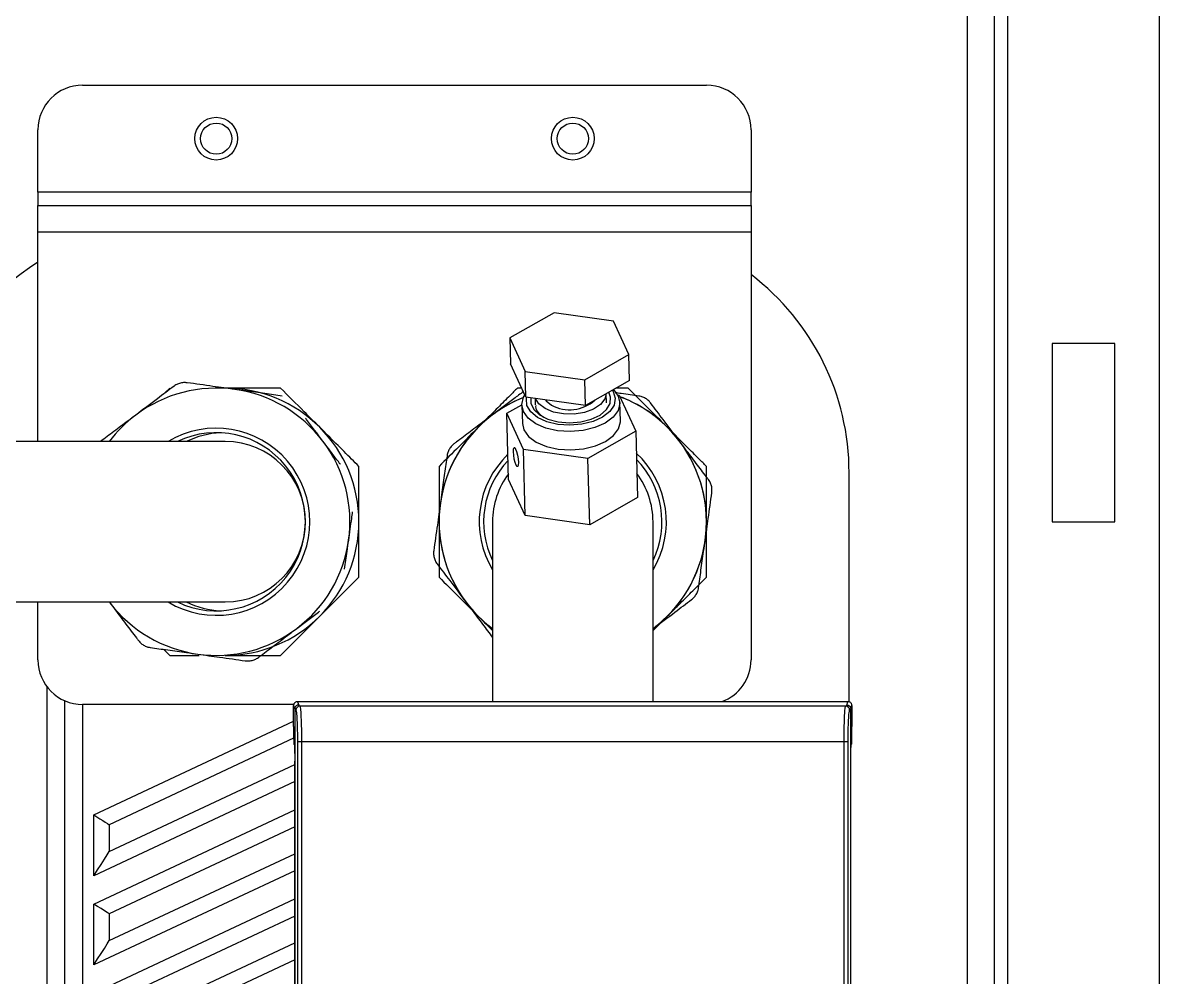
# Model space of a CAD drawing. Extents: x 150 to 4150, y 50 to 2920.
# Drawn here: x 1270.2 to 1589, y 1999.9 to 2267.7 of the extents above; entities that cross this region are included whole.
import ezdxf

# ---------------------------------------------------------------- set-up
doc = ezdxf.new("R2010")
doc.units = 0
doc.header["$LTSCALE"] = 10
doc.linetypes.add('SLD-KATı', pattern=[0])
doc.layers.get('0').update_dxf_attribs({"linetype": 'CONTINUOUS'})

msp = doc.modelspace()

# ---------------------------------------------------------------- linework, layer by layer
at = {"color": 7, "linetype": 'SLD-KATı'}
for p, q in [((1546.53, 985.34), (1546.53, 2473.92)), ((1589.03, 2473.92), (1589.03, 985.34)), ((1542.78, 985.34), (1542.78, 2470.17)), ((1287.03, 2250.17), (1462.03, 2250.17)), ((1274.53, 2220.17), (1274.53, 2237.67)), ((1474.53, 2237.67), (1474.53, 2220.17)), ((1474.53, 2220.17), (1274.53, 2220.17)), ((1274.53, 2220.17), (1274.53, 2216.42)), ((1474.53, 2216.42), (1474.53, 2220.17)), ((1274.53, 2208.92), (1274.53, 2216.42)), ((1274.53, 2216.42), (1474.53, 2216.42)), ((1474.53, 2216.42), (1474.53, 2208.92)), ((1274.53, 2150.17), (1274.53, 2208.92)), ((1474.53, 2208.92), (1274.53, 2208.92)), ((1474.53, 2208.92), (1474.53, 2088.92)), ((1419.27, 2186.29), (1406.89, 2179.24)), ((1435.94, 2183.96), (1419.27, 2186.29)), ((1440.25, 2174.57), (1435.94, 2183.96)), ((1406.89, 2179.24), (1411.2, 2169.85)), ((1406.89, 2179.24), (1407.08, 2172.01)), ((1576.53, 2177.67), (1559.03, 2177.67)), ((1559.03, 2177.67), (1559.03, 2127.67)), ((1576.53, 2127.67), (1576.53, 2177.67)), ((1427.87, 2167.52), (1440.25, 2174.57)), ((1440.43, 2167.35), (1440.25, 2174.57)), ((1411.38, 2162.63), (1407.08, 2172.01)), ((1411.38, 2162.63), (1411.2, 2169.85)), ((1411.2, 2169.85), (1427.87, 2167.52)), ((1311.5, 2165.17), (1310.05, 2163.72)), ((1410.22, 2165.17), (1409, 2165.17)), ((1428.06, 2160.3), (1427.87, 2167.52)), ((1440.43, 2167.35), (1428.06, 2160.3)), ((1440.06, 2165.17), (1436.61, 2165.17)), ((1428.06, 2160.3), (1411.38, 2162.63)), ((1413.95, 2162.27), (1413.99, 2160.49)), ((1433.99, 2161.01), (1433.92, 2163.63)), ((1437.11, 2163.29), (1437.53, 2163.23)), ((1437.53, 2163.23), (1442.19, 2153.07)), ((1406.05, 2158.12), (1410.24, 2160.51)), ((1410.24, 2160.4), (1410.38, 2155.24)), ((1437.87, 2155.95), (1437.73, 2161.11)), ((1410.72, 2147.95), (1406.05, 2158.12)), ((1406.54, 2139.54), (1406.05, 2158.12)), ((1442.19, 2153.07), (1428.79, 2145.43)), ((1442.19, 2153.07), (1442.67, 2134.49)), ((1327.03, 2150.17), (1267.03, 2150.17)), ((1411.2, 2129.38), (1410.72, 2147.95)), ((1428.79, 2145.43), (1410.72, 2147.95)), ((1429.27, 2126.85), (1428.79, 2145.43)), ((1411.2, 2129.38), (1406.54, 2139.54)), ((1502.03, 2077.14), (1502.03, 2141.42)), ((1442.67, 2134.49), (1429.27, 2126.85)), ((1402.03, 2127.67), (1402.03, 2077.19)), ((1429.27, 2126.85), (1411.2, 2129.38)), ((1447.03, 2077.19), (1447.03, 2127.67)), ((1559.03, 2127.67), (1576.53, 2127.67)), ((1267.03, 2105.17), (1327.03, 2105.17)), ((1274.53, 2088.92), (1274.53, 2105.17)), ((1446.97, 2097.08), (1451.05, 2101.15)), ((1309.8, 2091.86), (1311.5, 2090.17)), ((1277.03, 2081.42), (1277.03, 1596.42)), ((1282.03, 1596.42), (1282.03, 2077.46)), ((1346.2, 2076.42), (1287.03, 2076.42)), ((1346.22, 2076.07), (1346.53, 2075.12)), ((1346.22, 2070.24), (1346.22, 2076.07)), ((1347.34, 2077.19), (1347.66, 2076.24)), ((1501.71, 2077.19), (1347.34, 2077.19)), ((1347.66, 2076.24), (1347.99, 2075.92)), ((1501.07, 2075.92), (1347.99, 2075.92)), ((1467.03, 2077.46), (1467.03, 2077.19)), ((1501.07, 2075.92), (1501.4, 2076.24)), ((1501.4, 2076.24), (1501.71, 2077.19)), ((1502.52, 2075.12), (1502.84, 2076.07)), ((1502.84, 2076.07), (1502.84, 2070.24)), ((1346.86, 2074.79), (1346.53, 2075.12)), ((1346.53, 2075.12), (1346.53, 2060.09)), ((1346.53, 2075.12), (1346.53, 2075.12)), ((1502.52, 2075.12), (1502.19, 2074.79)), ((1502.52, 2075.12), (1502.52, 2075.12)), ((1502.52, 2060.09), (1502.52, 2075.12)), ((1346.24, 2066.91), (1294.53, 2042.67)), ((1347.3, 2065.93), (1347.3, 1970.38)), ((1348.43, 2065.93), (1347.3, 2065.93)), ((1348.43, 2065.93), (1348.43, 1968.96)), ((1500.63, 2065.93), (1348.43, 2065.93)), ((1500.63, 1968.96), (1500.63, 2065.93)), ((1501.75, 2065.93), (1500.63, 2065.93)), ((1501.75, 1970.38), (1501.75, 2065.93)), ((1346.3, 2065.24), (1346.45, 2065.09)), ((1502.61, 2065.09), (1502.75, 2065.24)), ((1294.53, 2035.17), (1346.53, 2059.54)), ((1346.53, 2060.09), (1346.53, 1969.97)), ((1346.6, 1969.98), (1346.6, 2060.54)), ((1502.46, 2060.54), (1502.46, 1969.98)), ((1502.52, 1969.97), (1502.52, 2060.09)), ((1290.2, 2028.36), (1290.2, 2045.42)), ((1294.53, 2042.67), (1294.53, 2035.17)), ((1346.53, 2042.04), (1294.53, 2017.67)), ((1294.53, 2010.17), (1346.53, 2034.54)), ((1290.2, 2003.36), (1290.2, 2020.42)), ((1294.53, 2017.67), (1294.53, 2010.17)), ((1346.53, 2017.04), (1294.53, 1992.67)), ((1294.53, 1985.17), (1346.53, 2009.54))]:
    msp.add_line(p, q, dxfattribs=at)
at = {"color": 8, "linetype": 'SLD-KATı'}
for p, q in [((1535.28, 1924.64), (1535.28, 2470.17)), ((1287.03, 2076.42), (1287.03, 1596.42)), ((1290.2, 2045.42), (1346.22, 2071.68)), ((1346.53, 2054.76), (1290.2, 2028.36)), ((1290.2, 2020.42), (1346.53, 2046.83)), ((1346.53, 2029.76), (1290.2, 2003.36)), ((1290.2, 1995.42), (1346.53, 2021.83)), ((1346.53, 2004.76), (1290.2, 1978.36))]:
    msp.add_line(p, q, dxfattribs=at)
at = {"color": 7, "linetype": 'SLD-KATı', "flags": 128}
for points in [[(1435.58, 2164.58), (1435.83, 2164.21), (1436.45, 2162.33), (1436.14, 2160.41), (1434.93, 2158.6), (1432.91, 2157.02), (1430.22, 2155.79), (1427.07, 2155.01)], [(1435.95, 2164.79), (1435.97, 2164.77), (1437.3, 2162.92), (1437.73, 2160.91), (1437.23, 2158.9), (1435.82, 2157.01), (1433.61, 2155.38), (1430.74, 2154.12), (1427.41, 2153.3)], [(1427.41, 2153.3), (1423.84, 2153), (1420.29, 2153.22), (1416.99, 2153.96), (1414.17, 2155.15), (1412.01, 2156.73), (1410.67, 2158.59), (1410.24, 2160.59), (1410.75, 2162.6), (1411.11, 2163.23)], [(1427.07, 2155.01), (1423.69, 2154.73), (1420.33, 2154.98), (1417.24, 2155.72), (1414.64, 2156.92), (1412.74, 2158.48), (1411.67, 2160.28), (1411.52, 2162.2), (1411.6, 2162.6)], [(1412.81, 2162.43), (1412.78, 2160.9), (1413.58, 2159.17), (1415.21, 2157.64), (1417.56, 2156.46), (1420.42, 2155.7), (1423.58, 2155.44), (1426.76, 2155.69)], [(1416.77, 2159.42), (1415.03, 2160.75), (1414.1, 2162.25)], [(1433.92, 2163.63), (1433.55, 2162.14), (1432.33, 2160.59), (1430.36, 2159.29), (1427.82, 2158.36), (1424.93, 2157.9), (1421.95, 2157.92), (1419.15, 2158.45), (1416.77, 2159.42)], [(1416.91, 2161.85), (1417.09, 2161.62), (1418.56, 2160.43)], [(1426.76, 2155.69), (1429.71, 2156.43), (1432.2, 2157.61), (1434.03, 2159.13), (1435.03, 2160.86), (1435.14, 2162.67), (1434.6, 2164.02)], [(1410.38, 2155.24), (1410.81, 2153.43), (1412.15, 2151.57), (1414.3, 2149.99), (1417.12, 2148.79), (1420.42, 2148.06), (1423.98, 2147.84), (1427.54, 2148.14)], [(1415.2, 2157.91), (1416.11, 2157.14), (1416.35, 2156.98)], [(1427.54, 2148.14), (1430.87, 2148.96), (1433.74, 2150.22), (1435.95, 2151.85), (1437.36, 2153.74), (1437.87, 2155.75), (1437.87, 2155.95)], [(1409.26, 2144.32), (1409.23, 2143.57), (1409.1, 2143.15), (1408.89, 2143.14), (1408.63, 2143.54), (1408.37, 2144.28), (1408.13, 2145.26), (1407.97, 2146.32), (1407.89, 2147.3), (1407.92, 2148.06), (1408.05, 2148.47), (1408.26, 2148.48), (1408.51, 2148.08), (1408.78, 2147.34), (1409.02, 2146.36), (1409.18, 2145.3), (1409.26, 2144.32)], [(1402.03, 2097.67), (1400.74, 2098.68), (1398.01, 2101.15)], [(1451.05, 2101.15), (1448.32, 2098.68), (1447.03, 2097.67)], [(1290.2, 2045.42), (1291.07, 2044.87), (1291.91, 2044.33), (1292.7, 2043.83), (1293.41, 2043.38), (1294.03, 2042.99), (1294.53, 2042.67)], [(1290.2, 2028.36), (1291.24, 2029.99), (1292.23, 2031.55), (1293.14, 2032.98), (1293.92, 2034.2), (1294.53, 2035.17)], [(1294.53, 2017.67), (1293.92, 2018.06), (1293.14, 2018.55), (1292.23, 2019.13), (1291.24, 2019.76), (1290.2, 2020.42)], [(1290.2, 2003.36), (1291.24, 2004.99), (1292.23, 2006.55), (1293.14, 2007.98), (1293.92, 2009.2), (1294.53, 2010.17)]]:
    msp.add_lwpolyline(points, dxfattribs=at)
at = {"color": 7, "linetype": 'SLD-KATı'}
for centre, radius in [((1324.53, 2235.17), 6), ((1424.53, 2235.17), 6), ((1324.53, 2235.17), 4.38), ((1424.53, 2235.17), 4.38)]:
    msp.add_circle(centre, radius, dxfattribs=at)
for centre, radius, start, end in [((1287.03, 2237.67), 12.5, 90, 180), ((1462.03, 2237.67), 12.5, 0, 90), ((1312.03, 2141.42), 70, 122.3924, 160.1666), ((1432.03, 2141.42), 70, 0, 52.6168), ((1324.53, 2127.67), 37.5, 82.0399, 127.0399), ((1327.03, 2127.67), 37.5, 45, 90), ((1324.53, 2127.67), 37.5, 37.0399, 82.0399), ((1424.53, 2127.67), 37.5, 111.6216, 135), ((1424.53, 2127.67), 37.5, 111.6216, 127.0399), ((1423.68, 2169.55), 10.46, 240.6894, 312.1161), ((1424.53, 2127.67), 37.5, 37.0399, 69.3705), ((1424.53, 2127.67), 37.5, 45, 69.3705), ((1324.53, 2127.67), 37.5, 127.0399, 143.1301), ((1424.53, 2127.67), 37.5, 127.0399, 172.0399), ((1324.53, 2127.67), 26.25, 238.9973, 121.0027), ((1324.53, 2127.67), 25, 244.1581, 115.8419), ((1327.03, 2127.67), 25, 92.866, 115.8419), ((1327.03, 2127.67), 37.5, 0, 45), ((1424.53, 2127.67), 37.5, 135, 180), ((1424.53, 2127.67), 37.5, 360, 45), ((1327.03, 2127.67), 22.5, 270, 90), ((1324.53, 2127.67), 37.5, 352.0399, 37.0399), ((1424.53, 2127.67), 37.5, 352.0399, 37.0399), ((1424.53, 2127.67), 26.25, 133.8237, 211.0027), ((1424.53, 2127.67), 26.25, 328.9973, 47.2483), ((1424.53, 2127.67), 25, 136.4913, 205.8419), ((1424.53, 2127.67), 25, 334.1581, 44.3879), ((1424.53, 2127.67), 22.5, 143.2754, 180), ((1424.53, 2127.67), 22.5, 0, 37.0056), ((1424.53, 2127.67), 37.5, 172.0399, 217.0399), ((1327.03, 2127.67), 37.5, 315, 0), ((1424.53, 2127.67), 37.5, 180, 225), ((1424.53, 2127.67), 37.5, 315, 360), ((1324.53, 2127.67), 37.5, 307.0399, 352.0399), ((1424.53, 2127.67), 37.5, 307.0399, 352.0399), ((1324.53, 2127.67), 37.5, 217.0399, 262.0399), ((1327.03, 2127.67), 25, 244.1581, 267.134), ((1424.53, 2127.67), 37.5, 217.0399, 233.1301), ((1327.03, 2127.67), 37.5, 270, 315), ((1324.53, 2127.67), 37.5, 262.0399, 307.0399), ((1287.03, 2088.92), 12.5, 180, 270), ((1462.03, 2088.92), 12.5, 290.3099, 0), ((1347.99, 2074.79), 1.13, 90.1853, 179.8147), ((1501.06, 2074.79), 1.13, 0.184, 89.815)]:
    msp.add_arc(centre, radius, start, end, dxfattribs=at)
for points, knots in [([(1312.69, 2165.71), (1311.15, 2164.55), (1307.73, 2161.97), (1304, 2159.15), (1301.94, 2157.6)], [0, 0, 0, 0, 0.44899, 1, 1, 1, 1]), ([(1316.39, 2166.67), (1316.04, 2166.7), (1315.33, 2166.76), (1314.21, 2166.53), (1313.31, 2166.14), (1312.86, 2165.83), (1312.69, 2165.71)], [0, 0, 0, 0, 0.2806928, 0.5628284, 0.8257387, 1, 1, 1, 1]), ([(1329.72, 2164.81), (1327.66, 2165.09), (1323.03, 2165.74), (1318.76, 2166.34), (1316.39, 2166.67)], [0, 0, 0, 0, 0.444644, 1, 1, 1, 1]), ([(1342.56, 2165.17), (1339.97, 2165.17), (1335.07, 2165.17), (1329.61, 2165.17), (1327.03, 2165.17)], [0, 0, 0, 0, 0.527509, 1, 1, 1, 1]), ([(1343.06, 2162.94), (1341.44, 2163.17), (1338.16, 2163.63), (1333.61, 2164.26), (1330.76, 2164.66), (1329.72, 2164.81)], [0, 0, 0, 0, 0.382411, 0.774653, 1, 1, 1, 1]), ([(1353.55, 2154.18), (1352.08, 2155.66), (1348.22, 2159.51), (1344.72, 2163.01), (1342.56, 2165.17)], [0, 0, 0, 0, 0.381421, 1, 1, 1, 1]), ([(1409, 2165.17), (1408.3, 2164.47), (1406.53, 2162.7), (1403.51, 2159.68), (1400.5, 2156.67), (1398.64, 2154.81), (1398.01, 2154.18)], [0, 0, 0, 0, 0.205612, 0.517012, 0.836166, 1, 1, 1, 1]), ([(1451.05, 2154.18), (1449.22, 2156.01), (1445.36, 2159.87), (1441.89, 2163.34), (1440.06, 2165.17)], [0, 0, 0, 0, 0.472492, 1, 1, 1, 1]), ([(1410.67, 2164.19), (1409.79, 2163.53), (1407.03, 2161.44), (1404.01, 2159.16), (1401.94, 2157.6)], [0, 0, 0, 0, 0.316218, 1, 1, 1, 1]), ([(1443.06, 2162.94), (1441.45, 2163.17), (1439.32, 2163.46), (1437.02, 2163.79), (1436.46, 2163.86)], [0, 0, 0, 0, 0.754083, 1, 1, 1, 1]), ([(1446.35, 2161), (1446.13, 2161.27), (1445.67, 2161.81), (1444.71, 2162.45), (1443.8, 2162.81), (1443.27, 2162.9), (1443.06, 2162.94)], [0, 0, 0, 0, 0.280693, 0.56283, 0.825744, 1, 1, 1, 1]), ([(1415.2, 2157.91), (1414.77, 2158.43), (1414.13, 2159.19), (1414.21, 2160.02), (1414.24, 2160.28)], [0, 0, 0, 0, 0.687596, 1, 1, 1, 1]), ([(1454.46, 2150.26), (1452.91, 2152.31), (1450.09, 2156.05), (1447.51, 2159.47), (1446.35, 2161)], [0, 0, 0, 0, 0.55101, 1, 1, 1, 1]), ([(1301.94, 2157.6), (1301.23, 2157.06), (1299.17, 2155.51), (1295.81, 2152.98), (1293.33, 2151.1), (1292.09, 2150.17)], [0, 0, 0, 0, 0.209591, 0.607199, 1, 1, 1, 1]), ([(1354.46, 2150.26), (1352.89, 2152.34), (1351.21, 2154.57), (1349.67, 2156.61), (1349.57, 2156.75)], [0, 0, 0, 0, 0.932695, 1, 1, 1, 1]), ([(1401.94, 2157.6), (1401.23, 2157.06), (1399.17, 2155.51), (1395.77, 2152.94), (1392.94, 2150.81), (1391.44, 2149.68), (1391.2, 2149.49)], [0, 0, 0, 0, 0.191127, 0.553706, 0.926739, 1, 1, 1, 1]), ([(1364.53, 2143.2), (1363.16, 2144.57), (1360.39, 2147.35), (1356.61, 2151.12), (1354.29, 2153.44), (1353.55, 2154.18)], [0, 0, 0, 0, 0.396746, 0.806751, 1, 1, 1, 1]), ([(1398.01, 2154.18), (1396.19, 2152.36), (1392.33, 2148.5), (1388.86, 2145.03), (1387.03, 2143.2)], [0, 0, 0, 0, 0.472492, 1, 1, 1, 1]), ([(1462.03, 2143.2), (1461.33, 2143.9), (1459.57, 2145.67), (1456.54, 2148.69), (1453.53, 2151.7), (1451.68, 2153.55), (1451.05, 2154.18)], [0, 0, 0, 0, 0.205614, 0.517013, 0.836167, 1, 1, 1, 1]), ([(1359.37, 2143.76), (1359.29, 2143.86), (1358.24, 2145.25), (1356.58, 2147.46), (1355, 2149.55), (1354.46, 2150.26)], [0, 0, 0, 0, 0.046892, 0.676701, 1, 1, 1, 1]), ([(1391.2, 2149.49), (1390.93, 2149.26), (1390.38, 2148.8), (1389.75, 2147.85), (1389.39, 2146.94), (1389.29, 2146.41), (1389.26, 2146.19)], [0, 0, 0, 0, 0.2806951, 0.5628334, 0.8257482, 1, 1, 1, 1]), ([(1462.57, 2139.51), (1462.39, 2139.76), (1461.28, 2141.22), (1459.15, 2144.05), (1456.58, 2147.45), (1455, 2149.55), (1454.46, 2150.26)], [0, 0, 0, 0, 0.073263, 0.436542, 0.808872, 1, 1, 1, 1]), ([(1389.26, 2146.19), (1389.03, 2144.57), (1388.57, 2141.3), (1387.94, 2136.75), (1387.54, 2133.9), (1387.39, 2132.86)], [0, 0, 0, 0, 0.38241, 0.774652, 1, 1, 1, 1]), ([(1364.53, 2127.67), (1364.53, 2128.56), (1364.53, 2131.14), (1364.53, 2135.4), (1364.53, 2139.67), (1364.53, 2142.21), (1364.53, 2143.2)], [0, 0, 0, 0, 0.163833, 0.474633, 0.794388, 1, 1, 1, 1]), ([(1387.03, 2143.2), (1387.03, 2141.27), (1387.03, 2137.34), (1387.03, 2131.99), (1387.03, 2128.72), (1387.03, 2127.67)], [0, 0, 0, 0, 0.396748, 0.806752, 1, 1, 1, 1]), ([(1462.03, 2127.67), (1462.03, 2129.75), (1462.03, 2135.2), (1462.03, 2140.14), (1462.03, 2143.2)], [0, 0, 0, 0, 0.38142, 1, 1, 1, 1]), ([(1463.53, 2135.81), (1463.56, 2136.16), (1463.62, 2136.87), (1463.39, 2137.99), (1463.01, 2138.89), (1462.7, 2139.33), (1462.57, 2139.51)], [0, 0, 0, 0, 0.2806932, 0.5628297, 0.8257455, 1, 1, 1, 1]), ([(1387.39, 2132.86), (1387.1, 2130.8), (1386.46, 2126.17), (1385.86, 2121.9), (1385.53, 2119.53)], [0, 0, 0, 0, 0.444643, 1, 1, 1, 1]), ([(1461.67, 2122.47), (1461.96, 2124.53), (1462.6, 2129.17), (1463.2, 2133.44), (1463.53, 2135.81)], [0, 0, 0, 0, 0.444643, 1, 1, 1, 1]), ([(1361.67, 2122.47), (1361.96, 2124.55), (1362.35, 2127.31), (1362.7, 2129.86), (1362.79, 2130.49)], [0, 0, 0, 0, 0.752308, 1, 1, 1, 1]), ([(1364.53, 2112.13), (1364.53, 2114.72), (1364.53, 2119.63), (1364.53, 2125.09), (1364.53, 2127.67)], [0, 0, 0, 0, 0.527509, 1, 1, 1, 1]), ([(1387.03, 2127.67), (1387.03, 2125.59), (1387.03, 2120.13), (1387.03, 2115.19), (1387.03, 2112.13)], [0, 0, 0, 0, 0.381417, 1, 1, 1, 1]), ([(1462.03, 2112.13), (1462.03, 2114.07), (1462.03, 2118), (1462.03, 2123.34), (1462.03, 2126.62), (1462.03, 2127.67)], [0, 0, 0, 0, 0.396748, 0.806752, 1, 1, 1, 1]), ([(1360.54, 2114.41), (1360.77, 2116.05), (1361.14, 2118.7), (1361.52, 2121.43), (1361.67, 2122.47)], [0, 0, 0, 0, 0.6188946, 1, 1, 1, 1]), ([(1459.8, 2109.14), (1460.03, 2110.76), (1460.49, 2114.04), (1461.13, 2118.58), (1461.52, 2121.43), (1461.67, 2122.47)], [0, 0, 0, 0, 0.3824103, 0.7746519, 1, 1, 1, 1]), ([(1385.53, 2119.53), (1385.5, 2119.18), (1385.44, 2118.47), (1385.67, 2117.34), (1386.05, 2116.45), (1386.36, 2116), (1386.49, 2115.82)], [0, 0, 0, 0, 0.2806937, 0.5628311, 0.8257464, 1, 1, 1, 1]), ([(1386.49, 2115.82), (1387.65, 2114.29), (1390.23, 2110.87), (1393.04, 2107.14), (1394.6, 2105.08)], [0, 0, 0, 0, 0.44899, 1, 1, 1, 1]), ([(1353.55, 2101.15), (1355.02, 2102.62), (1358.87, 2106.48), (1362.37, 2109.97), (1364.53, 2112.13)], [0, 0, 0, 0, 0.38142, 1, 1, 1, 1]), ([(1387.03, 2112.13), (1388.86, 2110.3), (1392.33, 2106.83), (1396.19, 2102.97), (1398.01, 2101.15)], [0, 0, 0, 0, 0.527508, 1, 1, 1, 1]), ([(1451.05, 2101.15), (1451.68, 2101.78), (1453.5, 2103.61), (1456.51, 2106.62), (1459.54, 2109.64), (1461.33, 2111.43), (1462.03, 2112.13)], [0, 0, 0, 0, 0.163833, 0.47463, 0.794389, 1, 1, 1, 1]), ([(1457.86, 2105.84), (1458.13, 2106.07), (1458.68, 2106.53), (1459.31, 2107.49), (1459.67, 2108.39), (1459.77, 2108.93), (1459.8, 2109.14)], [0, 0, 0, 0, 0.280692, 0.5628327, 0.825747, 1, 1, 1, 1]), ([(1294.6, 2105.08), (1295.13, 2104.37), (1296.69, 2102.31), (1299.25, 2098.91), (1301.39, 2096.08), (1302.52, 2094.58), (1302.71, 2094.33)], [0, 0, 0, 0, 0.191127, 0.553705, 0.926738, 1, 1, 1, 1]), ([(1394.6, 2105.08), (1395.13, 2104.37), (1396.69, 2102.31), (1399.22, 2098.95), (1401.1, 2096.46), (1402.03, 2095.23)], [0, 0, 0, 0, 0.2095924, 0.6071985, 1, 1, 1, 1]), ([(1447.12, 2097.73), (1449.18, 2099.29), (1452.91, 2102.11), (1456.33, 2104.69), (1457.86, 2105.84)], [0, 0, 0, 0, 0.551009, 1, 1, 1, 1]), ([(1342.56, 2090.17), (1343.93, 2091.53), (1346.71, 2094.31), (1350.49, 2098.09), (1352.8, 2100.41), (1353.55, 2101.15)], [0, 0, 0, 0, 0.3967459, 0.8067514, 1, 1, 1, 1]), ([(1347.12, 2097.73), (1349.2, 2099.3), (1351.43, 2100.99), (1353.47, 2102.53), (1353.61, 2102.63)], [0, 0, 0, 0, 0.932695, 1, 1, 1, 1]), ([(1398.01, 2101.15), (1398.65, 2100.52), (1400, 2099.16), (1401.32, 2097.84), (1402.03, 2097.13)], [0, 0, 0, 0, 0.465492, 1, 1, 1, 1]), ([(1336.37, 2089.63), (1336.62, 2089.81), (1338.09, 2090.92), (1340.91, 2093.05), (1344.31, 2095.62), (1346.41, 2097.2), (1347.12, 2097.73)], [0, 0, 0, 0, 0.073261, 0.436542, 0.80887, 1, 1, 1, 1]), ([(1302.71, 2094.33), (1302.94, 2094.06), (1303.4, 2093.52), (1304.35, 2092.89), (1305.26, 2092.53), (1305.79, 2092.43), (1306.01, 2092.39)], [0, 0, 0, 0, 0.280689, 0.562828, 0.825745, 1, 1, 1, 1]), ([(1306.01, 2092.39), (1307.62, 2092.17), (1310.9, 2091.71), (1315.45, 2091.07), (1318.3, 2090.67), (1319.34, 2090.53)], [0, 0, 0, 0, 0.38241, 0.774654, 1, 1, 1, 1]), ([(1311.5, 2090.17), (1312.49, 2090.17), (1314.99, 2090.17), (1317.75, 2090.17), (1319.57, 2090.17), (1319.72, 2090.17)], [0, 0, 0, 0, 0.37648, 0.946656, 1, 1, 1, 1]), ([(1319.34, 2090.53), (1321.4, 2090.24), (1326.03, 2089.59), (1330.3, 2089), (1332.67, 2088.66)], [0, 0, 0, 0, 0.444644, 1, 1, 1, 1]), ([(1327.03, 2090.17), (1329.61, 2090.17), (1335.07, 2090.17), (1339.97, 2090.17), (1342.56, 2090.17)], [0, 0, 0, 0, 0.472491, 1, 1, 1, 1]), ([(1332.67, 2088.66), (1333.02, 2088.64), (1333.73, 2088.58), (1334.86, 2088.8), (1335.75, 2089.19), (1336.2, 2089.5), (1336.37, 2089.63)], [0, 0, 0, 0, 0.2806932, 0.5628247, 0.8257431, 1, 1, 1, 1]), ([(1347.34, 2077.19), (1347.21, 2077.18), (1346.94, 2077.15), (1346.63, 2076.96), (1346.43, 2076.74), (1346.31, 2076.54), (1346.23, 2076.31), (1346.22, 2076.15), (1346.22, 2076.07)], [0, 0, 0, 0, 0.223932, 0.46474, 0.592111, 0.723774, 0.859733, 1, 1, 1, 1]), ([(1347.66, 2076.24), (1347.57, 2076.24), (1347.39, 2076.22), (1347.15, 2076.13), (1346.94, 2076), (1346.74, 2075.79), (1346.57, 2075.49), (1346.54, 2075.24), (1346.53, 2075.12)], [0, 0, 0, 0, 0.155045, 0.30158, 0.439594, 0.569067, 0.801428, 1, 1, 1, 1]), ([(1347.99, 2075.92), (1348.02, 2075.83), (1348.09, 2075.65), (1348.2, 2074.68), (1348.31, 2072.82), (1348.41, 2069.69), (1348.42, 2067.16), (1348.43, 2065.93)], [0, 0, 0, 0, 0.151414, 0.2855028, 0.5009168, 0.7567731, 1, 1, 1, 1]), ([(1500.63, 2065.93), (1500.63, 2067.16), (1500.65, 2069.69), (1500.74, 2072.82), (1500.86, 2074.68), (1500.97, 2075.65), (1501.03, 2075.83), (1501.07, 2075.92)], [0, 0, 0, 0, 0.243222, 0.499083, 0.714496, 0.848586, 1, 1, 1, 1]), ([(1501.4, 2076.24), (1501.49, 2076.24), (1501.66, 2076.22), (1501.91, 2076.13), (1502.11, 2076), (1502.32, 2075.79), (1502.49, 2075.49), (1502.51, 2075.24), (1502.52, 2075.12)], [0, 0, 0, 0, 0.155052, 0.30158, 0.439586, 0.569055, 0.801427, 1, 1, 1, 1]), ([(1502.84, 2076.07), (1502.83, 2076.15), (1502.82, 2076.31), (1502.74, 2076.54), (1502.62, 2076.74), (1502.42, 2076.96), (1502.12, 2077.15), (1501.84, 2077.18), (1501.71, 2077.19)], [0, 0, 0, 0, 0.140265, 0.276226, 0.407891, 0.535261, 0.776064, 1, 1, 1, 1]), ([(1346.86, 2074.79), (1346.92, 2074.62), (1347.04, 2074.26), (1347.18, 2072.18), (1347.28, 2069.26), (1347.3, 2067.01), (1347.3, 2065.93)], [0, 0, 0, 0, 0.240921, 0.500223, 0.759373, 1, 1, 1, 1]), ([(1501.75, 2065.93), (1501.76, 2067.01), (1501.77, 2069.26), (1501.87, 2072.18), (1502.02, 2074.26), (1502.14, 2074.62), (1502.19, 2074.79)], [0, 0, 0, 0, 0.2406266, 0.499777, 0.7590787, 1, 1, 1, 1]), ([(1346.22, 2070.24), (1346.22, 2069.61), (1346.22, 2068.65), (1346.23, 2067.5), (1346.24, 2066.71), (1346.26, 2066.06), (1346.28, 2065.43), (1346.29, 2065.31), (1346.3, 2065.24)], [0, 0, 0, 0, 0.23967, 0.369734, 0.499978, 0.630051, 0.760308, 1, 1, 1, 1]), ([(1502.75, 2065.24), (1502.76, 2065.31), (1502.78, 2065.43), (1502.8, 2066.06), (1502.81, 2066.71), (1502.82, 2067.5), (1502.83, 2068.65), (1502.84, 2069.61), (1502.84, 2070.24)], [0, 0, 0, 0, 0.239692, 0.369768, 0.500021, 0.630088, 0.76033, 1, 1, 1, 1]), ([(1346.45, 2065.09), (1346.46, 2065.02), (1346.48, 2064.9), (1346.5, 2064.27), (1346.51, 2063.62), (1346.52, 2062.83), (1346.53, 2061.68), (1346.53, 2060.72), (1346.53, 2060.09)], [0, 0, 0, 0, 0.2397094, 0.3697843, 0.5000214, 0.6300999, 0.7603316, 1, 1, 1, 1]), ([(1502.52, 2060.09), (1502.52, 2060.72), (1502.52, 2061.68), (1502.53, 2062.83), (1502.55, 2063.62), (1502.56, 2064.27), (1502.58, 2064.9), (1502.6, 2065.02), (1502.61, 2065.09)], [0, 0, 0, 0, 0.239669, 0.369724, 0.499979, 0.630051, 0.76029, 1, 1, 1, 1])]:
    msp.add_open_spline(points, degree=3, knots=knots, dxfattribs=at)

doc.saveas('drawing.dxf')
